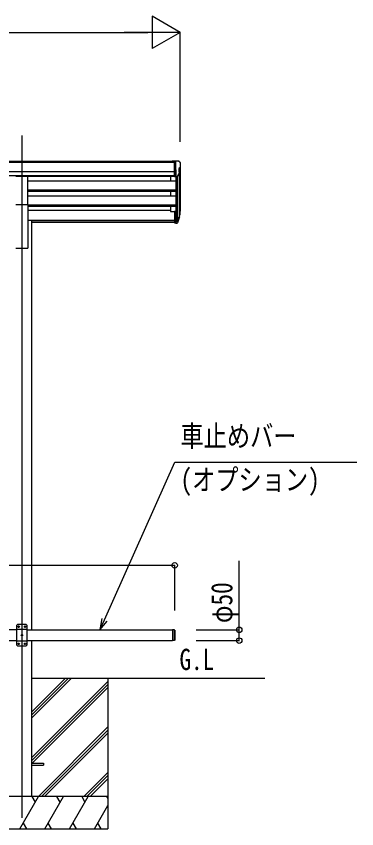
# Model space of a CAD drawing. Units: millimetres, scale not verified. Extents: x -12615 to 12615, y -8910 to 8910.
# Drawn here: x 91 to 1675, y -4915 to -1137 of the extents above; entities that cross this region are included whole.
import ezdxf
from ezdxf.enums import TextEntityAlignment as Align

# ---------------------------------------------------------------- set-up
doc = ezdxf.new("R2010")
doc.units = ezdxf.units.MM
doc.header["$LTSCALE"] = 50
for name, color, linetype in [('0-2_USER1', 3, 'Continuous'), ('0-3_YKK_12', 2, 'Continuous'), ('0-4_YKK_13', 4, 'Continuous'), ('0-5_YKK_A1', 4, 'Continuous'), ('0-6_YKK_D', 6, 'Continuous')]:
    doc.layers.add(name, color=color, linetype=linetype)
doc.styles.add('ＭＳ ゴシック', font='')
doc.styles.get('ＭＳ ゴシック').set_extended_font_data('MS Gothic')

msp = doc.modelspace()

# ---------------------------------------------------------------- linework, layer by layer
at = {"layer": '0-3_YKK_12'}
for p, q in [((117.26, -1690.6), (117.26, -2168.11)), ((117.26, -2121.43), (117.26, -4865))]:
    msp.add_line(p, q, dxfattribs=at)
at = {"layer": '0-4_YKK_13'}
for p, q in [((826.76, -1810), (816.76, -1810.09)), ((816.76, -1811.6), (816.76, -1810.09)), ((826.76, -1881.98), (826.76, -1810)), ((845.26, -1810), (826.76, -1810)), ((833.26, -1882.98), (833.26, -1810)), ((845.26, -1810), (847.59, -1810.14)), ((848.35, -1810.57), (852.42, -1816.38)), ((847.26, -1844.51), (847.26, -1860.79)), ((852.73, -1841.18), (847.41, -1844.25)), ((855.26, -1819.37), (855.26, -1820)), ((89.76, -1880.63), (144.76, -1880.63)), ((144.76, -2012.43), (144.76, -1880.63)), ((826.76, -1881.98), (833.26, -1881.98)), ((833.26, -1882.98), (838.47, -1882.67)), ((840.88, -1881.17), (849.89, -1865.58)), ((89.76, -2012.43), (144.76, -2012.43)), ((826.76, -2043.72), (826.76, -2097.76)), ((826.76, -2043.72), (833.26, -2043.72)), ((833.26, -2043.72), (833.26, -2098.5)), ((839.69, -2088.08), (847.45, -2072.67)), ((848.9, -2073.03), (840.7, -2089.21)), ((849.51, -2073.59), (840.7, -2097.14)), ((851.56, -2056.54), (848.29, -2063.6)), ((852.17, -2057.91), (848.29, -2065.86)), ((849.85, -2069.19), (849.51, -2073.59)), ((826.76, -2083.86), (833.26, -2083.86)), ((826.76, -2088.73), (833.26, -2088.73)), ((826.76, -2097.76), (833.26, -2097.76)), ((833.26, -2088.75), (838.39, -2088.75)), ((833.26, -2090.56), (838.11, -2090.56)), ((833.26, -2098.5), (838.11, -2098.5)), ((97.26, -3965), (92.26, -3970)), ((137.26, -3965), (97.26, -3965)), ((137.26, -3965), (142.26, -3970)), ((92.26, -3970), (92.26, -4060)), ((142.26, -3987.7), (92.26, -3987.7)), ((101, -3974.58), (100.16, -3974.58)), ((103.52, -3975.42), (104.36, -3975.42)), ((131, -3974.58), (130.16, -3974.58)), ((133.52, -3975.42), (134.36, -3975.42)), ((142.26, -4060), (142.26, -3970)), ((818.26, -3990), (818.26, -4040)), ((826.26, -3990), (818.26, -3990)), ((826.26, -3990), (826.26, -4040)), ((828.26, -3992), (826.26, -3990)), ((828.26, -3992), (828.26, -4038)), ((142.26, -4042.3), (92.26, -4042.3)), ((116, -4014.58), (115.16, -4014.58)), ((118.52, -4015.42), (119.36, -4015.42)), ((826.26, -4040), (818.26, -4040)), ((828.26, -4038), (826.26, -4040)), ((97.26, -4065), (92.26, -4060)), ((97.26, -4065), (137.26, -4065)), ((101, -4054.58), (100.16, -4054.58)), ((103.52, -4055.42), (104.36, -4055.42)), ((131, -4054.58), (130.16, -4054.58)), ((133.52, -4055.42), (134.36, -4055.42)), ((137.26, -4065), (142.26, -4060)), ((162.26, -4610.5), (217.06, -4610.5)), ((162.26, -4619.5), (217.06, -4619.5)), ((217.06, -4610.5), (217.06, -4619.5))]:
    msp.add_line(p, q, dxfattribs=at)
for points in [[(100.16, -3974.58), (100.16, -3975.42), (101, -3975.42)], [(102.68, -3973.74), (102.68, -3972.9), (101.84, -3972.9), (101.84, -3973.74)], [(101.84, -3976.26), (101.84, -3977.1), (102.68, -3977.1), (102.68, -3976.26)], [(104.36, -3975.42), (104.36, -3974.58), (103.52, -3974.58)], [(130.16, -3974.58), (130.16, -3975.42), (131, -3975.42)], [(132.68, -3973.74), (132.68, -3972.9), (131.84, -3972.9), (131.84, -3973.74)], [(131.84, -3976.26), (131.84, -3977.1), (132.68, -3977.1), (132.68, -3976.26)], [(134.36, -3975.42), (134.36, -3974.58), (133.52, -3974.58)], [(115.16, -4014.58), (115.16, -4015.42), (116, -4015.42)], [(117.68, -4013.74), (117.68, -4012.9), (116.84, -4012.9), (116.84, -4013.74)], [(116.84, -4016.26), (116.84, -4017.1), (117.68, -4017.1), (117.68, -4016.26)], [(119.36, -4015.42), (119.36, -4014.58), (118.52, -4014.58)], [(100.16, -4054.58), (100.16, -4055.42), (101, -4055.42)], [(102.68, -4053.74), (102.68, -4052.9), (101.84, -4052.9), (101.84, -4053.74)], [(101.84, -4056.26), (101.84, -4057.1), (102.68, -4057.1), (102.68, -4056.26)], [(104.36, -4055.42), (104.36, -4054.58), (103.52, -4054.58)], [(130.16, -4054.58), (130.16, -4055.42), (131, -4055.42)], [(132.68, -4053.74), (132.68, -4052.9), (131.84, -4052.9), (131.84, -4053.74)], [(131.84, -4056.26), (131.84, -4057.1), (132.68, -4057.1), (132.68, -4056.26)], [(134.36, -4055.42), (134.36, -4054.58), (133.52, -4054.58)]]:
    msp.add_lwpolyline(points, dxfattribs=at)
for centre in [(102.26, -3975), (132.26, -3975), (117.26, -4015), (102.26, -4055), (132.26, -4055)]:
    msp.add_circle(centre, 3.5, dxfattribs=at)
for centre, radius, start, end in [((847.53, -1811.14), 1, 35, 86.5), ((847.56, -1844.51), 0.3, 120, 180), ((852.26, -1819.37), 3, 0, 87), ((848.35, -1836.81), 6.18, 315.00103, 354.2965), ((653.26, -1820), 202, 355.05096, 0), ((838.29, -1879.67), 3, 273.5, 330), ((847.56, -1860.79), 0.3, 180, 265.2833), ((847.29, -1864.08), 3, 330, 85.2833), ((822.67, -2047.04), 30.41, 341.80266, 352.8448), ((824.08, -2048.8), 29.53, 342.01856, 353.49194), ((101, -3973.74), 0.84, 270, 0), ((101, -3976.26), 0.84, 0, 90), ((103.52, -3973.74), 0.84, 180, 270), ((103.52, -3976.26), 0.84, 90, 180), ((131, -3973.74), 0.84, 270, 0), ((131, -3976.26), 0.84, 0, 90), ((133.52, -3973.74), 0.84, 180, 270), ((133.52, -3976.26), 0.84, 90, 180), ((116, -4013.74), 0.84, 270, 0), ((116, -4016.26), 0.84, 0, 90), ((118.52, -4013.74), 0.84, 180, 270), ((118.52, -4016.26), 0.84, 90, 180), ((101, -4053.74), 0.84, 270, 0), ((101, -4056.26), 0.84, 0, 90), ((103.52, -4053.74), 0.84, 180, 270), ((103.52, -4056.26), 0.84, 90, 180), ((131, -4053.74), 0.84, 270, 0), ((131, -4056.26), 0.84, 0, 90), ((133.52, -4053.74), 0.84, 180, 270), ((133.52, -4056.26), 0.84, 90, 180)]:
    msp.add_arc(centre, radius, start, end, dxfattribs=at)
for centre, major_axis, ratio, start_param, end_param in [((763.34, -2049.13), (88.05, 0), 0.90356, 5.9828017, 6.0168888), ((848.55, -2069.19), (-1.3, 0), 0.90356, 2.9359903, 4.9130961), ((762.63, -2053), (89.07, 0), 0.90356, 6.0316505, 6.077583), ((765.4, -2042.55), (-87.93, 4.42), 0.541684, 3.060334, 3.2172517), ((764.61, -2049.23), (89.06, 1.43), 0.57596, 6.1985533, 6.3701348), ((838.11, -2087.85), (3, 0), 0.90356, 4.712389, 5.7595865), ((838.11, -2095.79), (-3, 0), 0.90356, 1.5707963, 2.6179939), ((838.39, -2087.4), (1.5, 0), 0.90356, 4.712389, 5.7595865)]:
    msp.add_ellipse(centre, major_axis=major_axis, ratio=ratio, start_param=start_param, end_param=end_param, dxfattribs=at)
at = {"layer": '0-5_YKK_A1'}
for p, q in [((826.76, -1811.6), (-2024.24, -1811.6)), ((826.76, -1816.82), (-2024.24, -1816.82)), ((833.26, -1851.1), (833.26, -2043.72)), ((853.26, -1840.58), (853.26, -2043.36)), ((826.76, -1860.35), (-2024.24, -1860.35)), ((826.76, -1878.2), (-2024.24, -1878.2)), ((826.76, -1881.45), (144.76, -1881.45)), ((808.26, -1881.45), (808.26, -1903.52)), ((839.26, -1882.51), (839.27, -2088.5)), ((848.29, -1868.35), (848.29, -2070.07)), ((833.26, -1903.52), (144.76, -1903.52)), ((833.26, -1945.39), (144.76, -1945.39)), ((833.26, -1946.89), (144.76, -1946.89)), ((833.26, -1951.21), (144.76, -1951.21)), ((808.26, -1951.21), (808.26, -1973.62)), ((833.26, -1973.62), (144.76, -1973.62)), ((144.76, -2012.43), (144.76, -2215)), ((833.26, -2015.5), (144.76, -2015.5)), ((833.26, -2016.99), (144.76, -2016.99)), ((833.26, -2021.31), (144.76, -2021.31)), ((808.26, -2039.41), (144.76, -2039.41)), ((808.26, -2021.31), (808.26, -2044.36)), ((808.26, -2044.36), (826.76, -2044.36)), ((162.46, -2086), (144.76, -2086)), ((162.46, -2086), (162.46, -3990)), ((826.76, -2086.43), (162.46, -2086.43)), ((826.76, -2087.82), (162.46, -2087.82)), ((826.76, -2095.51), (162.46, -2095.51)), ((89.76, -2215), (144.76, -2215)), ((92.26, -3990), (-1289.74, -3990)), ((142.26, -3990), (818.26, -3990)), ((818.26, -3990), (818.26, -4040)), ((-1289.74, -4040), (92.26, -4040)), ((142.26, -4040), (818.26, -4040)), ((162.26, -4040), (162.26, -4765)), ((162.26, -4215), (1247.29, -4215)), ((162.26, -4400.63), (347.89, -4215)), ((162.26, -4386.49), (333.75, -4215)), ((162.26, -4372.35), (319.61, -4215)), ((162.26, -4584.48), (517.06, -4229.68)), ((517.06, -4215), (517.06, -4915)), ((162.26, -4598.62), (517.06, -4243.82)), ((164.52, -4610.5), (517.06, -4257.96)), ((193.87, -4765), (517.06, -4441.81)), ((208.01, -4765), (517.06, -4455.95)), ((222.15, -4765), (517.06, -4470.09)), ((406, -4765), (517.06, -4653.94)), ((420.14, -4765), (517.06, -4668.08)), ((434.29, -4765), (517.06, -4682.23)), ((517.06, -4765), (-282.94, -4765)), ((108.22, -4915), (194.82, -4765)), ((179.82, -4790.98), (164.82, -4765)), ((223.69, -4915), (310.29, -4765)), ((295.29, -4790.98), (280.29, -4765)), ((339.16, -4915), (425.76, -4765)), ((395.76, -4765), (410.76, -4790.98)), ((511.23, -4765), (517.06, -4775.1)), ((454.63, -4915), (517.06, -4806.86)), ((123.22, -4889.02), (138.21, -4915)), ((238.69, -4889.02), (253.68, -4915)), ((354.16, -4889.02), (369.15, -4915)), ((469.62, -4889.02), (484.62, -4915)), ((-282.94, -4915), (517.06, -4915))]:
    msp.add_line(p, q, dxfattribs=at)
at = {"layer": '0-6_YKK_D'}
for p, q in [((853.26, -1211.6), (723.36, -1136.6)), ((723.36, -1136.6), (723.36, -1286.6)), ((-1900.74, -1211.6), (703.26, -1211.6)), ((853.26, -1211.6), (593.45, -1211.6)), ((853.26, -1211.6), (723.36, -1286.6)), ((853.26, -1721.18), (853.26, -1210.6)), ((-2025.74, -3690), (828.26, -3690)), ((828.26, -3900.25), (828.26, -3689)), ((928.26, -3990), (1129.26, -3990)), ((928.26, -4040), (1129.26, -4040))]:
    msp.add_line(p, q, dxfattribs=at)
for points in [[(480.13, -3990.04), (500.95, -3943.48), (829.05, -3209.49), (1675.12, -3209.49)], [(1128.26, -4040), (1128.26, -3990), (1128.26, -3668.6)], [(488.47, -3937.9), (480.13, -3990.04), (513.42, -3949.05)]]:
    msp.add_lwpolyline(points, dxfattribs=at)
for centre in [(828.26, -3690), (1128.26, -3990), (1128.26, -4040)]:
    msp.add_circle(centre, 12.75, dxfattribs=at)

# ---------------------------------------------------------------- texts
at = {"layer": '0-2_USER1', "style": 'ＭＳ ゴシック', "width": 0.8}
msp.add_text('G.L', height=98.97, dxfattribs=at).set_placement((850.45, -4206.64), align=Align.BOTTOM_LEFT)
at = {"layer": '0-6_YKK_D', "style": 'ＭＳ ゴシック', "width": 0.8}
for s, p in [('車止めバー', (855, -3168)), ('(オプション)', (855, -3370.5))]:
    msp.add_text(s, height=98.97, dxfattribs=at).set_placement(p, align=Align.BOTTOM_LEFT)
msp.add_text('φ50', height=98.97, rotation=90, dxfattribs=at).set_placement((1126.26, -3958.6), align=Align.BOTTOM_LEFT)

doc.saveas('drawing.dxf')
